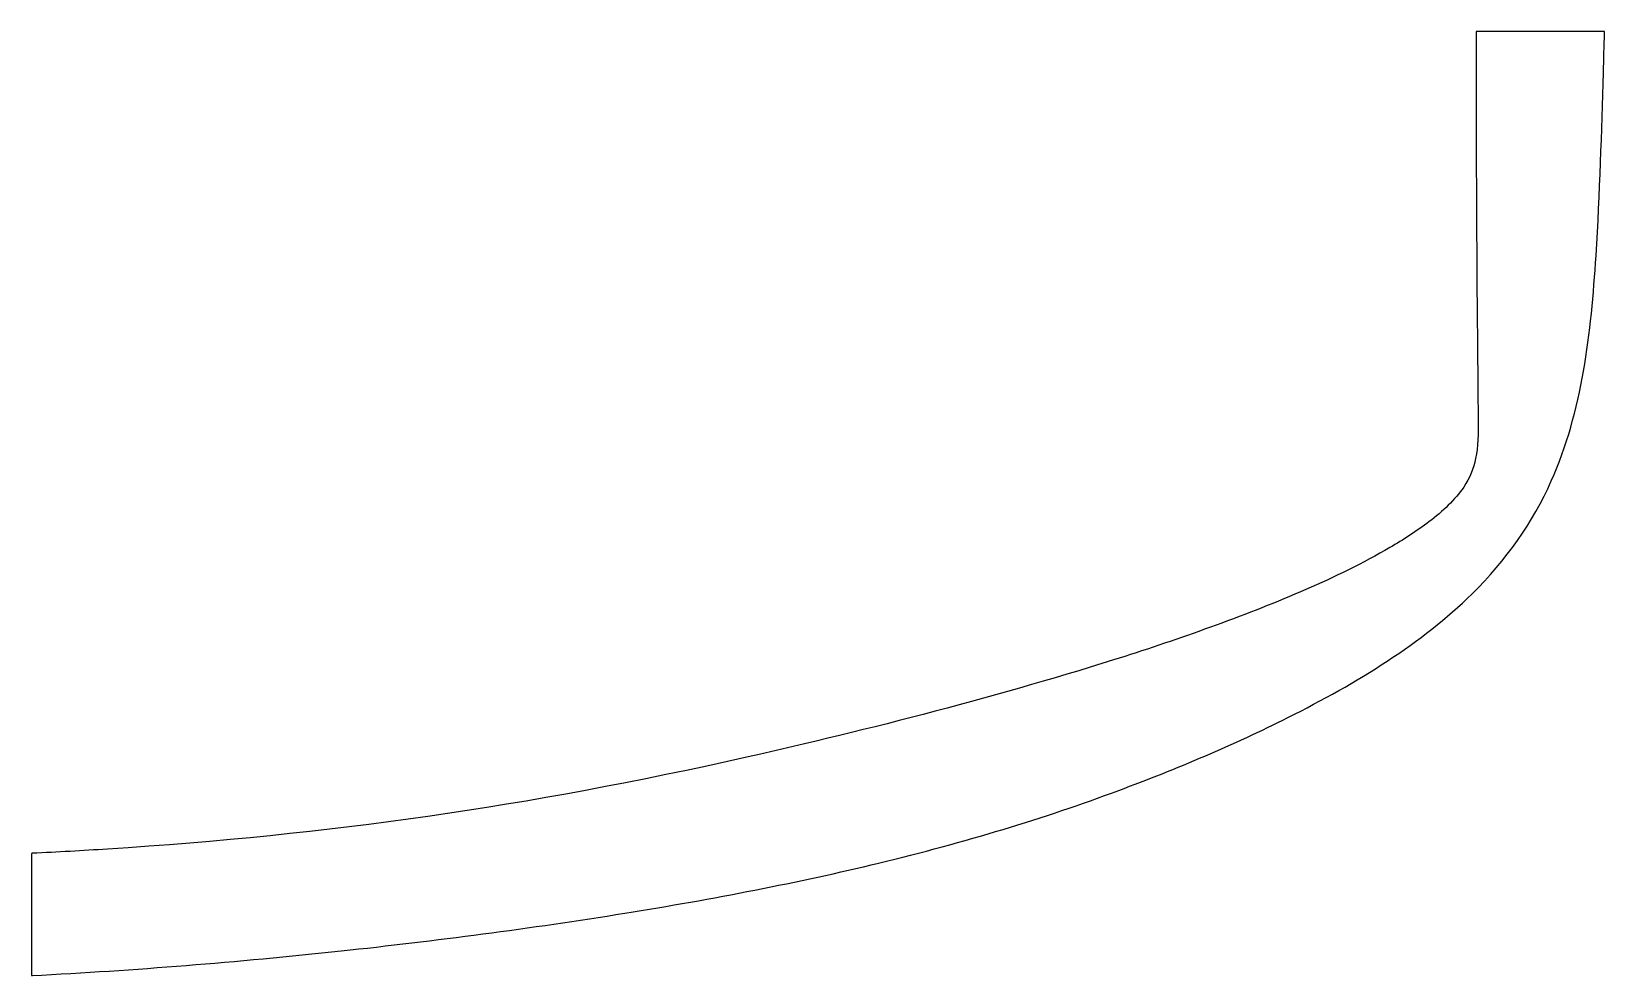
# Model space of a CAD drawing. Header units: millimetres. Extents: x -67 to 67, y -40 to 40.
import ezdxf

# ---------------------------------------------------------------- set-up
doc = ezdxf.new("R2010")
doc.units = ezdxf.units.MM
doc.layers.add('PERIMETER', color=5, linetype='CONTINUOUS')

msp = doc.modelspace()

# ---------------------------------------------------------------- linework, layer by layer
at = {"layer": 'PERIMETER'}
for p, q in [((67.04, 40.24), (56.09, 40.24)), ((56.09, 40.24), (56.09, 40.11)), ((67.05, 40.12), (67.04, 40.24)), ((67.05, 40.11), (67.05, 40.12)), ((-67.05, -29.83), (-67.05, -40.24))]:
    msp.add_line(p, q, dxfattribs=at)
for points, knots in [([(-67.05, -40.24), (-67.02, -40.24), (-66.99, -40.24), (-66.97, -40.24), (-58.22, -39.79), (-49.55, -39.09), (-40.64, -38.14), (-32.67, -37.28), (-24.49, -36.22), (-16.47, -34.93), (-8.95, -33.72), (-1.63, -32.3), (5.16, -30.66), (12.54, -28.88), (19.27, -26.83), (25.63, -24.46), (30.62, -22.61), (35.43, -20.57), (40.06, -18.25), (45.94, -15.3), (51.5, -11.89), (55.75, -7.71), (58.67, -4.84), (60.94, -1.61), (62.51, 1.92), (65.16, 7.85), (65.91, 14.57), (66.32, 21.13), (66.66, 26.48), (66.8, 31.72), (66.95, 36.73), (66.98, 37.87), (67.02, 39), (67.05, 40.11), (67.05, 40.11), (67.05, 40.11), (67.05, 40.11)], [-0.4947862, -0.4947862, -0.4947862, -0.4947862, -0.4946006, -0.4946006, -0.4946006, -0.4327755, -0.4327755, -0.4327755, -0.3774568, -0.3774568, -0.3774568, -0.3255954, -0.3255954, -0.3255954, -0.2691055, -0.2691055, -0.2691055, -0.2248003, -0.2248003, -0.2248003, -0.1686002, -0.1686002, -0.1686002, -0.1299897, -0.1299897, -0.1299897, -0.0649948, -0.0649948, -0.0649948, -0.0120047, -0.0120047, -0.0120047, 0, 0, 0, 0.0000076, 0.0000076, 0.0000076, 0.0000076]), ([(56.09, 40.11), (56.09, 34.71), (56.1, 29.69), (56.15, 21.56), (56.22, 12.12), (56.26, 8.5), (56.27, 7.23), (56.28, 5.94), (56.26, 4.84), (56.06, 3.84), (55.89, 2.98), (55.58, 2.19), (55.04, 1.39)], [-7.0444, -7.0444, -7.0444, -7.0444, -5.418723, -5.418723, -5.418723, -3.532799, -3.532799, -3.532799, -1.627003, -1.627003, -1.627003, 0, 0, 0, 0]), ([(55.04, 1.39), (54.32, 0.32), (53.24, -0.67), (52.1, -1.55), (51.05, -2.35), (49.89, -3.1), (48.75, -3.76), (46.49, -5.08), (43.97, -6.29), (41.58, -7.34), (36.69, -9.47), (31.24, -11.4), (26.15, -13.03), (15.84, -16.33), (4.06, -19.35), (-5.95, -21.6), (-24.89, -25.87), (-41.64, -28.25), (-60.56, -29.46), (-62.68, -29.6), (-64.83, -29.72), (-66.98, -29.82), (-67, -29.82), (-67.02, -29.83), (-67.05, -29.83)], [-87.456384, -87.456384, -87.456384, -87.456384, -85.924808, -85.924808, -85.924808, -84.518234, -84.518234, -84.518234, -81.739008, -81.739008, -81.739008, -76.064076, -76.064076, -76.064076, -64.549449, -64.549449, -64.549449, -42.751938, -42.751938, -42.751938, -40.302524, -40.302524, -40.302524, -40.275432, -40.275432, -40.275432, -40.275432])]:
    msp.add_open_spline(points, degree=3, knots=knots, dxfattribs=at)

doc.saveas('drawing.dxf')
